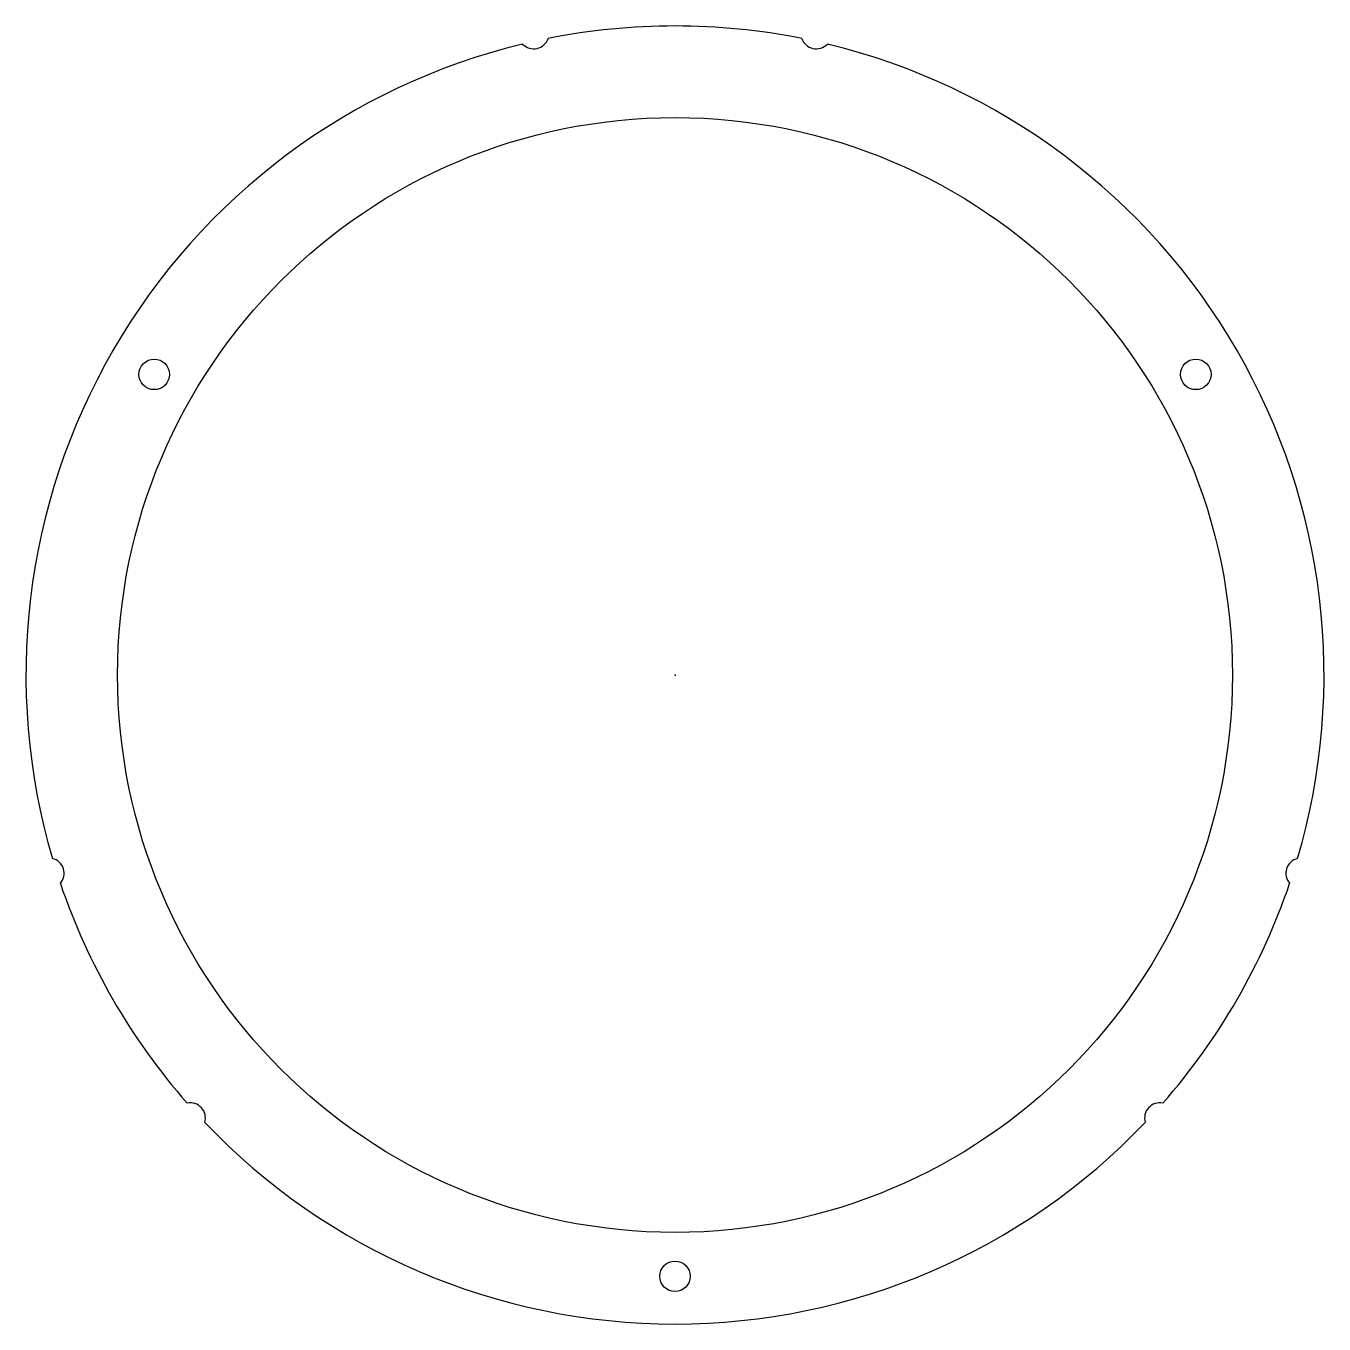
# Model space of a CAD drawing. Header units: millimetres. Extents: x -85 to 85, y -85 to 85.
import ezdxf

# ---------------------------------------------------------------- set-up
doc = ezdxf.new("R2010")
doc.units = ezdxf.units.MM
doc.header["$MEASUREMENT"] = 0
doc.layers.add('Robotica Volledige Robot3 v3_Sketch11', color=7, linetype='Continuous')

msp = doc.modelspace()

# ---------------------------------------------------------------- linework, layer by layer
at = {"layer": 'Robotica Volledige Robot3 v3_Sketch11'}
for centre, radius in [((0, 0), 73), ((-68.2, 39.37), 2), ((68.2, 39.37), 2), ((0, -78.75), 2)]:
    msp.add_circle(centre, radius, dxfattribs=at)
for centre, radius, start, end in [((0, 0), 85, 78.7351, 101.2649), ((-18.5, 84), 2, 223.4301, 341.4107), ((18.5, 84), 2, 198.5893, 316.5699), ((0, 0), 85, 103.576, 196.424), ((0, 0), 85, 343.576, 76.424), ((-82, -25.98), 2, 318.5893, 76.5699), ((82, -25.98), 2, 103.4301, 221.4107), ((0, 0), 85, 198.7351, 221.2649), ((0, 0), 85, 318.7351, 341.2649), ((-63.5, -58.02), 2, 343.4301, 101.4107), ((63.5, -58.02), 2, 78.5893, 196.5699), ((0, 0), 85, 223.576, 316.424)]:
    msp.add_arc(centre, radius, start, end, dxfattribs=at)
msp.add_point((0, 0), dxfattribs=at)

doc.saveas('drawing.dxf')
